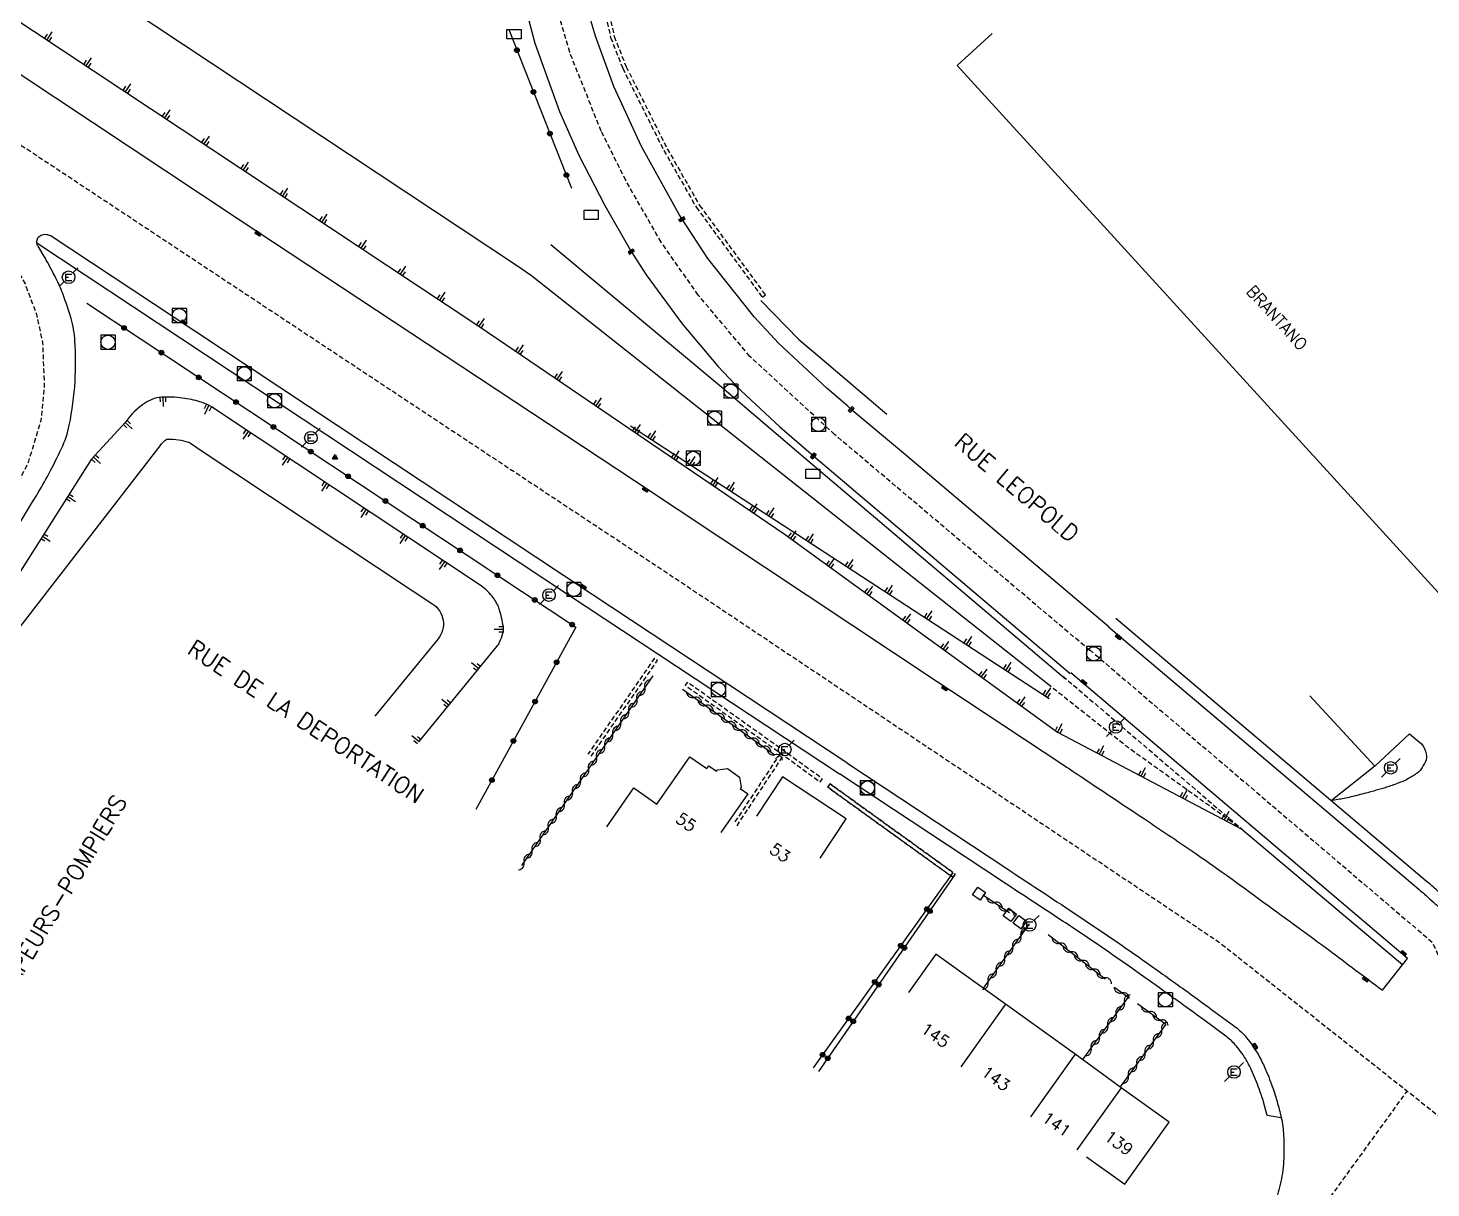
# Model space of a CAD drawing. Header units: millimetres. Extents: x 137000 to 138000, y 128000 to 129000.
# Drawn here: x 137702.5 to 137851.3, y 128394.3 to 128517.3 of the extents above; entities that cross this region are included whole.
import ezdxf
from ezdxf.enums import TextEntityAlignment as Align

# ---------------------------------------------------------------- set-up
doc = ezdxf.new("R2010")
doc.units = ezdxf.units.MM
doc.linetypes.add('DASHED', pattern=[0.75, 0.5, -0.25])
doc.layers.get('0').update_dxf_attribs({"linetype": 'CONTINUOUS'})
for name, color, linetype in [('w0001', 6, 'DASHED'), ('w0008', 7, 'CONTINUOUS'), ('w0100', 7, 'CONTINUOUS'), ('W0112', 1, 'DASHED'), ('w0211', 2, 'CONTINUOUS'), ('w0310', 3, 'CONTINUOUS'), ('w0322', 7, 'CONTINUOUS'), ('w0400', 7, 'CONTINUOUS'), ('w0420', 7, 'CONTINUOUS'), ('W0471', 7, 'CONTINUOUS'), ('w0851', 7, 'CONTINUOUS'), ('W0984', 7, 'CONTINUOUS'), ('w0989', 7, 'CONTINUOUS'), ('w0991', 7, 'CONTINUOUS'), ('W1102', 7, 'CONTINUOUS'), ('W1471', 7, 'CONTINUOUS')]:
    doc.layers.add(name, color=color, linetype=linetype)
doc.styles.get("Standard").update_dxf_attribs({"font": 'romans.shx', "width": 0.85})

# ---------------------------------------------------------------- blocks, each defined once
blk = doc.blocks.new('t310o')
at = {"color": 0, "linetype": 'Continuous'}
for centre, start, end in [((-0.5, 0.38), 216.8699, 323.1304), ((0.5, -0.37), 36.8699, 143.1303)]:
    blk.add_arc(centre, 0.625, start, end, dxfattribs=at)
blk = doc.blocks.new('t322o')
at = {"color": 0, "linetype": 'Continuous'}
for radius in [0.25, 0.15]:
    blk.add_circle((0, 0), radius, dxfattribs=at)
blk = doc.blocks.new('t211o')
at = {"color": 0, "linetype": 'Continuous'}
for p, q in [((-0.29, 0.5), (-0.29, 0)), ((0, 1), (0, 0)), ((0.29, 0.5), (0.29, 0))]:
    blk.add_line(p, q, dxfattribs=at)
blk = doc.blocks.new('T420')
for p, q in [((0.75, 0.75), (-0.75, 0.75)), ((-0.75, 0.75), (-0.75, -0.75)), ((0.75, 0.75), (0.75, -0.75)), ((0.75, -0.75), (-0.75, -0.75))]:
    blk.add_line(p, q)
blk.add_ellipse((0, 0), major_axis=(-0.53, 0.53), ratio=1, start_param=3.926991, end_param=10.210176)
blk = doc.blocks.new('T400')
for p, q in [((-0.15, 0.3), (0.15, 0.3)), ((-0.15, -0.25), (-0.15, 0.3)), ((-0.15, 0.15), (0.15, 0.15)), ((-0.15, 0), (0.15, 0)), ((0.15, 0.3), (0.15, -0.25)), ((-0.15, -0.15), (0.15, -0.15)), ((-0.15, -0.25), (-0.15, -0.3)), ((-0.15, -0.3), (0.15, -0.3)), ((0.15, -0.3), (0.15, -0.25))]:
    blk.add_line(p, q)
blk = doc.blocks.new('T471')
for p, q in [((-0.333334, 0.333334), (-0.333334, -0.333334)), ((-0.333334, 0.333334), (0.333334, 0.333334)), ((-0.333334, 0), (0, 0)), ((0.500001, 0.500001), (1.000002, 1.000002)), ((-0.500001, -0.500001), (-1.000002, -1.000002)), ((-0.333334, -0.333334), (0.333334, -0.333334))]:
    blk.add_line(p, q)
blk.add_ellipse((0, 0), major_axis=(0.471405, 0.471405), ratio=1, start_param=5.4977871438, end_param=11.780972451)
blk = doc.blocks.new('T1471')
at = {"color": 0, "linetype": 'Continuous', "flags": 128}
blk.add_lwpolyline([(-0.75, -0.5), (-0.75, 0.5), (0.75, 0.5), (0.75, -0.5), (-0.75, -0.5)], dxfattribs=at)
blk = doc.blocks.new('T851')
at = {"color": 0, "linetype": 'ByBlock', "lineweight": -2}
for p, q in [((-0.25, -0.15), (0, 0.32)), ((0, 0.32), (0.25, -0.15)), ((-0.25, -0.15), (0.25, -0.15))]:
    blk.add_line(p, q, dxfattribs=at)
for radius in [0.15, 0.05, 0.0333]:
    blk.add_circle((0, 0), radius, dxfattribs=at)
blk = doc.blocks.new('t112o')
at = {"color": 0, "linetype": 'Continuous'}
for p, q in [((-0.5, 0.5), (0.5, 0.5)), ((-0.5, -0.5), (-0.5, 0.5)), ((0.5, 0.5), (0.5, -0.5)), ((0.5, -0.5), (-0.5, -0.5))]:
    blk.add_line(p, q, dxfattribs=at)

msp = doc.modelspace()

# ---------------------------------------------------------------- linework, layer by layer
at = {"layer": 'w0001'}
msp.add_lwpolyline([(137815.1, 128451.32), (137788.02, 128474.22), (137779.03, 128482.51), (137773.56, 128489.01), (137769.61, 128494.62), (137765.87, 128501.16), (137763.26, 128506.39), (137759.92, 128514.76), (137757.47, 128523.04), (137751.51, 128543.91), (137741.8, 128574.7), (137730.12, 128610.85), (137726.6, 128621.74), (137725.43, 128627.77), (137717.74, 128645.89)], dxfattribs=at)
at = {"layer": 'w0001', "flags": 128}
for points in [[(138000, 128246.49), (137992.63, 128255.67), (137952.46, 128300.48), (137921.2, 128335.34), (137900.72, 128357.84), (137886.42, 128372.15), (137867.58, 128389.68), (137828.77, 128420.39), (137771.14, 128458.92), (137666.89, 128527.92), (137585.34, 128581.86), (137543.46, 128609.6)], [(137699, 128506.65), (137700.37, 128493.45), (137702.13, 128490.2), (137703.31, 128487.08), (137704, 128483.95), (137704.17, 128479.27), (137703.82, 128475.7), (137702.45, 128471.24), (137700.6, 128467.46), (137698.73, 128464.16), (137675.58, 128427.28), (137651.4, 128388.15), (137649.32, 128384.73), (137647.62, 128381.68), (137646.57, 128378.66), (137645.94, 128374.95), (137645.86, 128372.28), (137646.17, 128369.72), (137647.16, 128366.46), (137648.44, 128363.81), (137650.52, 128360.85), (137653.63, 128357.72), (137655.95, 128356.02), (137673.01, 128345.34), (137691.89, 128333.51), (137700.68, 128328), (137702.95, 128326.74), (137706.19, 128325.22), (137708.33, 128324.61), (137711.44, 128324.19), (137714.86, 128324.29), (137718.85, 128325.22), (137722.68, 128326.85), (137727.54, 128329.4), (137738.51, 128335.22), (137759.4, 128346.45), (137802.61, 128369.32), (137807.31, 128371.54)], [(137815.09, 128451.38), (137851.45, 128420.36), (137854.32, 128413.76), (137853.65, 128400.7)], [(137807.31, 128371.54), (137823.8, 128379.98), (137835.93, 128386.85), (137848.76, 128404.57)]]:
    msp.add_lwpolyline(points, dxfattribs=at)
at = {"layer": 'w0008', "flags": 128}
for points in [[(137545.35, 128615.81), (137566.2, 128602.01), (137602.98, 128577.66), (137643.38, 128550.91), (137682.23, 128525.29), (137724.74, 128497.11), (137766.79, 128469.34), (137798.91, 128448.02), (137801.8, 128446.13), (137812.33, 128439.15, -0.000625), (137814.73, 128437.56, -0.000243), (137820.89, 128433.45, -0.002939), (137826.03, 128429.98, -0.004223), (137829.57, 128427.51, -0.003185), (137829.72, 128427.4, -0.000066), (137837.3, 128421.88, -0.002571), (137840.45, 128419.56, -0.001413), (137846.15, 128415.28), (137848.81, 128418.65), (137813.07, 128448.93)], [(137650.74, 128383.29), (137665.08, 128406.32), (137678.75, 128428.92), (137690.5, 128447.18, 0.003509), (137696.41, 128456.5, 0.002912), (137703.37, 128467.8, 0.013764), (137704.66, 128470.06, 0.011952), (137706, 128472.72, 0.061372), (137706.83, 128475.21, 0.034015), (137707.44, 128479.87, 0.031502), (137707.43, 128484.14, 0.055271), (137707.01, 128486.53, 0.018989), (137706.13, 128489.17, 0.029732), (137705.41, 128490.79, 0.003265), (137704.39, 128492.72, 0.01357), (137704.13, 128493.17), (137703.51, 128494.19, -0.11623), (137703.4, 128494.52, -0.092454), (137703.44, 128494.95, -0.163296), (137703.63, 128495.21, -0.10159), (137704.09, 128495.43, -0.092375), (137704.4, 128495.44, -0.058173), (137704.79, 128495.33)], [(137817.1, 128453.83), (137837.62, 128436.46), (137850.04, 128425.96, -0.008657), (137851.15, 128424.99, -0.006504), (137852.59, 128423.65, -0.013371), (137853.51, 128422.72, -0.010153), (137854.67, 128421.43, -0.00995), (137855.56, 128420.36, -0.0083), (137856.58, 128419.04, -0.011036), (137857.76, 128417.38, -0.017968), (137858.43, 128416.32, -0.00695), (137859.25, 128414.86, -0.007756), (137859.94, 128413.53), (137863.3, 128406.86, 0.020174), (137863.57, 128406.37, 0.007032), (137864.44, 128404.99, 0.017813), (137865.37, 128403.66, 0.035943), (137865.9, 128403.05, 0.010297), (137866.61, 128402.38, 0.007568), (137867.6, 128401.5), (137869.52, 128399.85), (137874.43, 128395.63), (137873.96, 128392.38)], [(137868.99, 128401.71, 0.015147), (137867.4, 128403.25, -0.010297), (137866.73, 128403.89, -0.035943), (137866.31, 128404.37, -0.017813), (137865.43, 128405.63, -0.007032), (137864.58, 128406.98, -0.020174), (137864.35, 128407.39), (137860.99, 128414.06, 0.007756), (137860.28, 128415.42, 0.00695), (137859.45, 128416.91, 0.017968), (137858.74, 128418.04, 0.011036), (137857.53, 128419.74, 0.0083), (137856.48, 128421.1, 0.00995), (137855.56, 128422.2, 0.010153), (137854.37, 128423.52, 0.013371), (137853.4, 128424.5, 0.006504), (137851.94, 128425.86, 0.008657), (137850.8, 128426.86), (137838.39, 128437.36), (137817.86, 128454.72)], [(137838.44, 128446.51), (137845.35, 128439.03), (137849.03, 128442.48), (137850.3, 128441.4, -0.119052), (137850.8, 128440.37, -0.162797), (137850.71, 128439.53, -0.049279), (137850.22, 128438.7, -0.08317), (137849.82, 128438.3, -0.023224), (137848.85, 128437.69, -0.038488), (137848.23, 128437.4, -0.005863), (137847.01, 128436.95, -0.012892), (137846.45, 128436.76, -0.002291), (137845.37, 128436.45, -0.004067), (137844.76, 128436.28, -0.004415), (137844.58, 128436.23, -0.000447), (137842.8, 128435.78, -0.013831), (137842.09, 128435.63, -0.007307), (137840.72, 128435.38)], [(137789.31, 128439.41), (137806.5, 128428.04, 0.000715), (137809.28, 128426.21, -0.00053), (137813.02, 128423.75, -0.004206), (137817.24, 128420.91, -0.004208), (137821.41, 128418.01, -0.001689), (137825.17, 128415.32, -0.002217), (137828.02, 128413.25), (137830.36, 128411.54, -0.054411), (137831.57, 128410.43, -0.043272), (137832.79, 128408.76, -0.029743), (137833.52, 128407.39, -0.020453), (137834.38, 128405.29, -0.015659), (137834.97, 128403.48, -0.008424), (137835.2, 128402.63, -0.008424), (137835.41, 128401.76, -0.040849), (137835.66, 128399.9, -0.027638), (137835.66, 128397.13, -0.042148), (137835.31, 128394.68, -0.045937), (137834.6, 128392.51, -0.041001)], [(137835.41, 128401.76), (137833.91, 128402), (137833.53, 128403.45, 0.012473), (137833.07, 128404.82, 0.020453), (137832.26, 128406.81, 0.029743), (137831.61, 128408.04, 0.043272), (137830.52, 128409.51, 0.054411), (137829.53, 128410.42), (137827.2, 128412.13, 0.002217), (137824.36, 128414.19, 0.001689), (137820.6, 128416.88, 0.004208), (137816.46, 128419.77, 0.004206), (137812.26, 128422.59, 0.00053), (137808.51, 128425.05, -0.000715), (137805.74, 128426.88), (137788.55, 128438.25)]]:
    msp.add_lwpolyline(points, format="xyb", dxfattribs=at)
at = {"layer": 'w0008'}
for points in [[(137817.17, 128453.77), (137795.33, 128472.25), (137789.78, 128476.88), (137789.42, 128477.22), (137787.22, 128479.09), (137782.06, 128483.9), (137779.48, 128486.71), (137774.59, 128492.87), (137771.84, 128497.05), (137771.55, 128497.55), (137767.54, 128504.78), (137764.59, 128511.13), (137762.65, 128516.46), (137759.61, 128526.75)], [(137755.27, 128519.34), (137756.23, 128515.72), (137758.82, 128508.46), (137760.89, 128503.85), (137763.65, 128498.51), (137766.44, 128493.62), (137768.02, 128491.17), (137771.84, 128485.97), (137775.65, 128481.46), (137778.09, 128478.87), (137782.23, 128475.05), (137785.77, 128471.96), (137786.08, 128471.71), (137813.03, 128448.88)]]:
    msp.add_lwpolyline(points, dxfattribs=at)
at = {"layer": 'w0008', "flags": 128}
for points in [[(137789.31, 128439.41), (137762.3, 128457.25), (137720.14, 128485.17), (137704.79, 128495.33)], [(137703.4, 128494.55), (137759.78, 128457.23), (137788.55, 128438.25)], [(137831.23, 128432.36), (137848.3, 128417.98)]]:
    msp.add_lwpolyline(points, dxfattribs=at)
at = {"layer": 'w0100', "flags": 128}
for points in [[(137868.73, 128461.48), (137857.64, 128451.36), (137801.04, 128513.37), (137804.74, 128516.74)], [(137763.87, 128432.63), (137766.72, 128436.74), (137769.18, 128435.03), (137772.66, 128440.05), (137774.46, 128438.8), (137774.67, 128439.08), (137775.48, 128438.5), (137775.6, 128438.64), (137776.66, 128438.8), (137777.92, 128437.88), (137778.11, 128436.82), (137778.01, 128436.67), (137778.81, 128436.11), (137775.96, 128432)], [(137786.49, 128429.29), (137789.25, 128433.46), (137782.51, 128437.92), (137779.75, 128433.75)], [(137814.76, 128397.62), (137818.82, 128394.71), (137823.53, 128401.29), (137818.44, 128404.94), (137813.56, 128408.5), (137798.76, 128419.1), (137795.85, 128415.03)]]:
    msp.add_lwpolyline(points, dxfattribs=at)
at = {"layer": 'W0112'}
for points in [[(137761.39, 128529.69), (137764.26, 128516.32), (137765.54, 128513.06), (137769.91, 128504.34), (137773.36, 128498.3), (137780.38, 128488.74), (137780.38, 128488.74), (137780.38, 128488.74), (137780.38, 128488.74), (137780.38, 128488.74), (137780.38, 128488.74), (137780.38, 128488.74), (137780.38, 128488.74), (137780.38, 128488.74), (137780.38, 128488.74), (137780.38, 128488.74), (137780.38, 128488.74), (137780.38, 128488.74), (137780.38, 128488.74), (137780.38, 128488.74), (137780.38, 128488.74), (137780.38, 128488.74), (137780.38, 128488.74), (137780.38, 128488.74), (137780.38, 128488.74), (137780.38, 128488.74), (137780.38, 128488.74), (137780.38, 128488.74), (137780.38, 128488.74), (137780.38, 128488.74), (137780.38, 128488.74), (137780.38, 128488.74), (137780.38, 128488.74), (137780.38, 128488.74), (137780.38, 128488.74), (137780.38, 128488.74), (137780.38, 128488.74), (137780.38, 128488.74), (137780.38, 128488.74), (137780.38, 128488.74), (137780.38, 128488.74), (137780.38, 128488.74), (137780.38, 128488.74), (137780.38, 128488.74), (137780.38, 128488.74), (137780.38, 128488.74), (137780.38, 128488.74), (137780.38, 128488.74), (137780.38, 128488.74), (137780.38, 128488.74), (137780.38, 128488.74), (137780.38, 128488.74), (137780.38, 128488.74), (137780.38, 128488.74), (137780.38, 128488.74), (137780.38, 128488.74), (137780.38, 128488.74), (137780.38, 128488.74), (137780.38, 128488.74), (137780.38, 128488.74), (137780.38, 128488.74), (137780.38, 128488.74), (137780.38, 128488.74), (137780.38, 128488.74), (137780.38, 128488.74), (137780.38, 128488.74), (137780.38, 128488.74), (137780.38, 128488.74), (137780.38, 128488.74), (137780.38, 128488.74), (137780.38, 128488.74), (137780.38, 128488.74), (137780.38, 128488.74), (137780.38, 128488.74), (137780.38, 128488.74), (137780.38, 128488.74), (137780.38, 128488.74), (137780.38, 128488.74), (137780.38, 128488.74), (137780.38, 128488.74), (137780.38, 128488.74), (137780.38, 128488.74), (137780.38, 128488.74), (137780.38, 128488.74), (137780.38, 128488.74), (137780.38, 128488.74), (137780.38, 128488.74), (137780.38, 128488.74), (137780.38, 128488.74), (137780.38, 128488.74), (137780.38, 128488.74), (137780.38, 128488.74), (137780.38, 128488.74), (137780.38, 128488.74), (137780.38, 128488.74), (137780.38, 128488.74), (137780.38, 128488.74), (137780.38, 128488.74), (137780.38, 128488.74), (137780.38, 128488.74), (137780.38, 128488.74), (137780.38, 128488.74), (137780.38, 128488.74), (137780.38, 128488.74), (137780.38, 128488.74), (137780.38, 128488.74), (137780.38, 128488.74), (137780.38, 128488.74), (137780.38, 128488.74), (137780.38, 128488.74), (137780.38, 128488.74), (137780.38, 128488.74), (137780.38, 128488.74), (137780.38, 128488.74), (137780.38, 128488.74), (137780.38, 128488.74), (137780.38, 128488.74), (137780.38, 128488.74), (137780.38, 128488.74), (137780.38, 128488.74)], [(137761.78, 128529.77), (137764.64, 128516.44), (137765.91, 128513.22), (137770.26, 128504.53), (137773.7, 128498.52), (137780.7, 128488.98), (137780.38, 128488.74), (137780.38, 128488.74), (137780.38, 128488.74), (137780.38, 128488.74), (137780.38, 128488.74), (137780.38, 128488.74), (137780.38, 128488.74), (137780.38, 128488.74), (137780.38, 128488.74), (137780.38, 128488.74), (137780.38, 128488.74), (137780.38, 128488.74), (137780.38, 128488.74), (137780.38, 128488.74), (137780.38, 128488.74), (137780.38, 128488.74), (137780.38, 128488.74), (137780.38, 128488.74), (137780.38, 128488.74), (137780.38, 128488.74), (137780.38, 128488.74), (137780.38, 128488.74), (137780.38, 128488.74), (137780.38, 128488.74), (137780.38, 128488.74), (137780.38, 128488.74), (137780.38, 128488.74), (137780.38, 128488.74), (137780.38, 128488.74), (137780.38, 128488.74), (137780.38, 128488.74), (137780.38, 128488.74), (137780.38, 128488.74), (137780.38, 128488.74), (137780.38, 128488.74), (137780.38, 128488.74), (137780.38, 128488.74), (137780.38, 128488.74), (137780.38, 128488.74), (137780.38, 128488.74), (137780.38, 128488.74), (137780.38, 128488.74), (137780.38, 128488.74), (137780.38, 128488.74), (137780.38, 128488.74), (137780.38, 128488.74), (137780.38, 128488.74), (137780.38, 128488.74), (137780.38, 128488.74), (137780.38, 128488.74), (137780.38, 128488.74), (137780.38, 128488.74), (137780.38, 128488.74), (137780.38, 128488.74), (137780.38, 128488.74), (137780.38, 128488.74), (137780.38, 128488.74), (137780.38, 128488.74), (137780.38, 128488.74), (137780.38, 128488.74), (137780.38, 128488.74), (137780.38, 128488.74), (137780.38, 128488.74), (137780.38, 128488.74), (137780.38, 128488.74), (137780.38, 128488.74), (137780.38, 128488.74), (137780.38, 128488.74), (137780.38, 128488.74), (137780.38, 128488.74), (137780.38, 128488.74), (137780.38, 128488.74), (137780.38, 128488.74), (137780.38, 128488.74), (137780.38, 128488.74), (137780.38, 128488.74), (137780.38, 128488.74), (137780.38, 128488.74), (137780.38, 128488.74), (137780.38, 128488.74), (137780.38, 128488.74), (137780.38, 128488.74), (137780.38, 128488.74), (137780.38, 128488.74), (137780.38, 128488.74), (137780.38, 128488.74), (137780.38, 128488.74), (137780.38, 128488.74), (137780.38, 128488.74), (137780.38, 128488.74), (137780.38, 128488.74), (137780.38, 128488.74), (137780.38, 128488.74), (137780.38, 128488.74), (137780.38, 128488.74), (137780.38, 128488.74), (137780.38, 128488.74), (137780.38, 128488.74), (137780.38, 128488.74), (137780.38, 128488.74), (137780.38, 128488.74), (137780.38, 128488.74), (137780.38, 128488.74), (137780.38, 128488.74), (137780.38, 128488.74), (137780.38, 128488.74), (137780.38, 128488.74), (137780.38, 128488.74), (137780.38, 128488.74), (137780.38, 128488.74), (137780.38, 128488.74), (137780.38, 128488.74), (137780.38, 128488.74)]]:
    msp.add_lwpolyline(points, dxfattribs=at)
at = {"layer": 'W0112', "flags": 128}
for points in [[(137762.19, 128440.09), (137769.24, 128450.26), (137768.91, 128450.49), (137761.86, 128440.32)], [(137812.23, 128448.6), (137831.24, 128432.36), (137819.07, 128441.08), (137810.8, 128447.62)], [(137782.28, 128440.43), (137777.33, 128432.95)], [(137777.67, 128432.73), (137782.61, 128440.2)]]:
    msp.add_lwpolyline(points, dxfattribs=at)
for points in [[(137786.5, 128437.37), (137786.74, 128437.7), (137782.67, 128440.65), (137772.41, 128447.95), (137772.18, 128447.62), (137782.43, 128440.33)], [(137787.51, 128437.16), (137787.28, 128436.83), (137800.34, 128427.43), (137800.57, 128427.75)], [(137800.6, 128427.26), (137800.83, 128427.59), (137787.54, 128437.17), (137787.31, 128436.84)]]:
    msp.add_lwpolyline(points, close=True, dxfattribs=at)
at = {"layer": 'w0211', "flags": 128}
for points in [[(137810.8, 128447.62), (137755.88, 128491.06), (137754.27, 128492.15), (137704.15, 128525.38), (137651.92, 128560.6), (137588.69, 128601.91), (137584.54, 128595.56), (137647.73, 128554.28), (137699.93, 128519.08), (137750.05, 128485.86), (137752.27, 128484.35), (137782.69, 128463.68), (137811.67, 128442.65), (137831.24, 128432.36)], [(137845.35, 128439.03), (137840.72, 128435.38)]]:
    msp.add_lwpolyline(points, dxfattribs=at)
at = {"layer": 'w0211'}
for points in [[(137812.53, 128448.29), (137785.2, 128471.43), (137776.05, 128479.2), (137757.92, 128494.34), (137757.92, 128494.34), (137757.92, 128494.34), (137757.92, 128494.34), (137757.92, 128494.34), (137757.92, 128494.34), (137757.92, 128494.34), (137757.92, 128494.34), (137757.92, 128494.34), (137757.92, 128494.34), (137757.92, 128494.34), (137757.92, 128494.34), (137757.92, 128494.34), (137757.92, 128494.34), (137757.92, 128494.34), (137757.92, 128494.34), (137757.92, 128494.34), (137757.92, 128494.34), (137757.92, 128494.34), (137757.92, 128494.34), (137757.92, 128494.34), (137757.92, 128494.34), (137757.92, 128494.34), (137757.92, 128494.34), (137757.92, 128494.34), (137757.92, 128494.34), (137757.92, 128494.34), (137757.92, 128494.34), (137757.92, 128494.34), (137757.92, 128494.34), (137757.92, 128494.34), (137757.92, 128494.34), (137757.92, 128494.34), (137757.92, 128494.34), (137757.92, 128494.34), (137757.92, 128494.34), (137757.92, 128494.34), (137757.92, 128494.34), (137757.92, 128494.34), (137757.92, 128494.34), (137757.92, 128494.34), (137757.92, 128494.34), (137757.92, 128494.34), (137757.92, 128494.34), (137757.92, 128494.34), (137757.92, 128494.34), (137757.92, 128494.34), (137757.92, 128494.34), (137757.92, 128494.34), (137757.92, 128494.34), (137757.92, 128494.34), (137757.92, 128494.34), (137757.92, 128494.34), (137757.92, 128494.34), (137757.92, 128494.34), (137757.92, 128494.34), (137757.92, 128494.34), (137757.92, 128494.34), (137757.92, 128494.34), (137757.92, 128494.34), (137757.92, 128494.34), (137757.92, 128494.34), (137757.92, 128494.34), (137757.92, 128494.34), (137757.92, 128494.34), (137757.92, 128494.34), (137757.92, 128494.34), (137757.92, 128494.34), (137757.92, 128494.34), (137757.92, 128494.34), (137757.92, 128494.34), (137757.92, 128494.34), (137757.92, 128494.34), (137757.92, 128494.34), (137757.92, 128494.34), (137757.92, 128494.34), (137757.92, 128494.34), (137757.92, 128494.34), (137757.92, 128494.34), (137757.92, 128494.34), (137757.92, 128494.34), (137757.92, 128494.34), (137757.92, 128494.34), (137757.92, 128494.34), (137757.92, 128494.34), (137757.92, 128494.34), (137757.92, 128494.34), (137757.92, 128494.34), (137757.92, 128494.34), (137757.92, 128494.34), (137757.92, 128494.34), (137757.92, 128494.34), (137757.92, 128494.34), (137757.92, 128494.34), (137757.92, 128494.34), (137757.92, 128494.34), (137757.92, 128494.34), (137757.92, 128494.34), (137757.92, 128494.34), (137757.92, 128494.34), (137757.92, 128494.34), (137757.92, 128494.34), (137757.92, 128494.34), (137757.92, 128494.34), (137757.92, 128494.34), (137757.92, 128494.34), (137757.92, 128494.34), (137757.92, 128494.34), (137757.92, 128494.34), (137757.92, 128494.34), (137757.92, 128494.34), (137757.92, 128494.34), (137757.92, 128494.34), (137757.92, 128494.34), (137757.92, 128494.34), (137757.92, 128494.34), (137757.92, 128494.34)], [(137780.2, 128488.43), (137784.24, 128484.31), (137786.45, 128482.42), (137793.55, 128476.39), (137793.55, 128476.39), (137793.55, 128476.39), (137793.55, 128476.39), (137793.55, 128476.39), (137793.55, 128476.39), (137793.55, 128476.39), (137793.55, 128476.39), (137793.55, 128476.39), (137793.55, 128476.39), (137793.55, 128476.39), (137793.55, 128476.39), (137793.55, 128476.39), (137793.55, 128476.39), (137793.55, 128476.39), (137793.55, 128476.39), (137793.55, 128476.39), (137793.55, 128476.39), (137793.55, 128476.39), (137793.55, 128476.39), (137793.55, 128476.39), (137793.55, 128476.39), (137793.55, 128476.39), (137793.55, 128476.39), (137793.55, 128476.39), (137793.55, 128476.39), (137793.55, 128476.39), (137793.55, 128476.39), (137793.55, 128476.39), (137793.55, 128476.39), (137793.55, 128476.39), (137793.55, 128476.39), (137793.55, 128476.39), (137793.55, 128476.39), (137793.55, 128476.39), (137793.55, 128476.39), (137793.55, 128476.39), (137793.55, 128476.39), (137793.55, 128476.39), (137793.55, 128476.39), (137793.55, 128476.39), (137793.55, 128476.39), (137793.55, 128476.39), (137793.55, 128476.39), (137793.55, 128476.39), (137793.55, 128476.39), (137793.55, 128476.39), (137793.55, 128476.39), (137793.55, 128476.39), (137793.55, 128476.39), (137793.55, 128476.39), (137793.55, 128476.39), (137793.55, 128476.39), (137793.55, 128476.39), (137793.55, 128476.39), (137793.55, 128476.39), (137793.55, 128476.39), (137793.55, 128476.39), (137793.55, 128476.39), (137793.55, 128476.39), (137793.55, 128476.39), (137793.55, 128476.39), (137793.55, 128476.39), (137793.55, 128476.39), (137793.55, 128476.39), (137793.55, 128476.39), (137793.55, 128476.39), (137793.55, 128476.39), (137793.55, 128476.39), (137793.55, 128476.39), (137793.55, 128476.39), (137793.55, 128476.39), (137793.55, 128476.39), (137793.55, 128476.39), (137793.55, 128476.39), (137793.55, 128476.39), (137793.55, 128476.39), (137793.55, 128476.39), (137793.55, 128476.39), (137793.55, 128476.39), (137793.55, 128476.39), (137793.55, 128476.39), (137793.55, 128476.39), (137793.55, 128476.39), (137793.55, 128476.39), (137793.55, 128476.39), (137793.55, 128476.39), (137793.55, 128476.39), (137793.55, 128476.39), (137793.55, 128476.39), (137793.55, 128476.39), (137793.55, 128476.39), (137793.55, 128476.39), (137793.55, 128476.39), (137793.55, 128476.39), (137793.55, 128476.39), (137793.55, 128476.39), (137793.55, 128476.39), (137793.55, 128476.39), (137793.55, 128476.39), (137793.55, 128476.39), (137793.55, 128476.39), (137793.55, 128476.39), (137793.55, 128476.39), (137793.55, 128476.39), (137793.55, 128476.39), (137793.55, 128476.39), (137793.55, 128476.39), (137793.55, 128476.39), (137793.55, 128476.39), (137793.55, 128476.39), (137793.55, 128476.39), (137793.55, 128476.39), (137793.55, 128476.39), (137793.55, 128476.39), (137793.55, 128476.39), (137793.55, 128476.39)], [(137766.36, 128475.14), (137766.36, 128475.14), (137766.36, 128475.14), (137766.36, 128475.14), (137766.36, 128475.14), (137766.36, 128475.14), (137766.36, 128475.14), (137766.36, 128475.14), (137766.36, 128475.14), (137766.36, 128475.14), (137766.36, 128475.14), (137766.36, 128475.14), (137766.36, 128475.14), (137766.36, 128475.14), (137766.36, 128475.14), (137766.36, 128475.14), (137766.36, 128475.14), (137766.36, 128475.14), (137789.24, 128460.24), (137810.8, 128446.24)]]:
    msp.add_lwpolyline(points, dxfattribs=at)
at = {"layer": 'w0211', "flags": 128}
for points in [[(137743.96, 128441.66), (137752.19, 128451.72, 0.065492), (137752.48, 128452.19, 0.034892), (137752.84, 128453.16, 0.110398), (137752.88, 128453.84, 0.03884), (137752.44, 128455.7, 0.087157), (137751.79, 128456.93, 0.068994), (137750.53, 128458.16), (137723.2, 128476.3), (137721.98, 128477.12, 0.045898), (137720.92, 128477.6, 0.047225), (137719.08, 128478.05, 0.040684), (137716.88, 128478.19, 0.140411), (137714.9, 128477.58, 0.098535), (137712.81, 128475.55), (137709.14, 128471.56), (137690.68, 128442.49)], [(137691.57, 128440.9), (137716.47, 128473.03, -0.082627), (137717.16, 128473.74, -0.035055), (137718.43, 128473.65, -0.047225), (137719.46, 128473.4, -0.030787), (137719.68, 128473.31), (137720.73, 128472.6), (137743.22, 128457.68), (137745.4, 128456.23, -0.44369), (137745.96, 128452.56), (137739.24, 128444.35)]]:
    msp.add_lwpolyline(points, format="xyb", dxfattribs=at)
at = {"layer": 'w0310', "flags": 128}
for points in [[(137768.75, 128448.61), (137754.81, 128428.51)], [(137771.89, 128447.21), (137781.68, 128440.25)], [(137803.74, 128425.4), (137806.58, 128423.53)], [(137808.67, 128422.31), (137803.79, 128415.5)], [(137810.69, 128421.18), (137816.72, 128416.49)], [(137814.36, 128407.92), (137819.17, 128414.51), (137817.77, 128415.54)], [(137820.15, 128413.88), (137823.18, 128411.7), (137818.31, 128405.03)]]:
    msp.add_lwpolyline(points, dxfattribs=at)
at = {"layer": 'w0322'}
for points in [[(137753.45, 128517.18), (137753.45, 128517.18), (137753.45, 128517.18), (137753.45, 128517.18), (137753.45, 128517.18), (137753.45, 128517.18), (137753.45, 128517.18), (137753.45, 128517.18), (137753.45, 128517.18), (137753.45, 128517.18), (137753.45, 128517.18), (137753.45, 128517.18), (137753.45, 128517.18), (137753.45, 128517.18), (137753.45, 128517.18), (137753.45, 128517.18), (137753.45, 128517.18), (137753.45, 128517.18), (137753.45, 128517.18), (137760.12, 128500.33)], [(137753.45, 128517.18), (137753.45, 128517.18), (137753.45, 128517.18), (137753.45, 128517.18), (137753.45, 128517.18), (137753.45, 128517.18), (137753.45, 128517.18), (137753.45, 128517.18), (137753.45, 128517.18), (137753.45, 128517.18), (137753.45, 128517.18), (137753.45, 128517.18), (137753.45, 128517.18), (137753.45, 128517.18), (137753.45, 128517.18), (137753.45, 128517.18), (137753.45, 128517.18), (137753.45, 128517.18), (137753.45, 128517.18), (137753.45, 128517.18), (137753.45, 128517.18), (137753.45, 128517.18), (137753.45, 128517.18), (137753.45, 128517.18), (137753.45, 128517.18), (137753.45, 128517.18), (137753.45, 128517.18), (137753.45, 128517.18), (137753.45, 128517.18), (137753.45, 128517.18), (137753.45, 128517.18), (137753.45, 128517.18), (137753.45, 128517.18), (137753.45, 128517.18), (137753.45, 128517.18), (137753.45, 128517.18), (137753.45, 128517.18), (137753.45, 128517.18), (137753.45, 128517.18), (137753.45, 128517.18), (137753.45, 128517.18), (137753.45, 128517.18), (137753.45, 128517.18), (137753.45, 128517.18), (137753.45, 128517.18), (137753.45, 128517.18), (137753.45, 128517.18), (137753.45, 128517.18), (137753.45, 128517.18), (137753.45, 128517.18), (137753.45, 128517.18), (137753.45, 128517.18), (137753.45, 128517.18), (137753.45, 128517.18), (137753.45, 128517.18), (137753.45, 128517.18), (137753.45, 128517.18), (137753.45, 128517.18), (137753.45, 128517.18), (137753.45, 128517.18), (137753.45, 128517.18), (137753.45, 128517.18), (137753.45, 128517.18), (137753.45, 128517.18), (137753.45, 128517.18), (137753.45, 128517.18), (137753.45, 128517.18), (137753.45, 128517.18), (137753.45, 128517.18), (137753.45, 128517.18), (137753.45, 128517.18), (137753.45, 128517.18), (137753.45, 128517.18), (137753.45, 128517.18), (137753.45, 128517.18), (137753.45, 128517.18), (137753.45, 128517.18), (137753.45, 128517.18), (137753.45, 128517.18), (137753.45, 128517.18), (137753.45, 128517.18), (137753.45, 128517.18), (137753.45, 128517.18), (137753.45, 128517.18), (137753.45, 128517.18), (137753.45, 128517.18), (137753.45, 128517.18), (137753.45, 128517.18), (137753.45, 128517.18), (137753.45, 128517.18), (137753.45, 128517.18), (137753.45, 128517.18), (137753.45, 128517.18), (137753.45, 128517.18), (137753.45, 128517.18), (137753.45, 128517.18), (137753.45, 128517.18), (137753.45, 128517.18), (137753.45, 128517.18), (137753.45, 128517.18), (137753.45, 128517.18)]]:
    msp.add_lwpolyline(points, dxfattribs=at)
at = {"layer": 'w0322', "flags": 128}
for points in [[(137708.68, 128488.14), (137760.58, 128453.79), (137749.96, 128434.46)], [(137800.57, 128427.75), (137785.75, 128407.05)], [(137800.83, 128427.59), (137786.32, 128406.66)]]:
    msp.add_lwpolyline(points, dxfattribs=at)
at = {"layer": 'W1102', "flags": 128}
for points in [[(137806.16, 128413.8), (137801.42, 128407.17)], [(137813.56, 128408.5), (137808.82, 128401.87)], [(137818.44, 128404.94), (137813.73, 128398.35)]]:
    msp.add_lwpolyline(points, dxfattribs=at)

# ---------------------------------------------------------------- block references
at = {"layer": 'W0112'}
for p, rotation in [((137803.34, 128425.52), 145.6279662952768), ((137806.62, 128423.27), 142.746318134049), ((137807.67, 128422.5), 144.2439113297452)]:
    msp.add_blockref('t112o', p, dxfattribs=dict(at, rotation=rotation))
at = {"layer": 'w0211'}
for p, rotation in [((137704.43, 128516.09), 326.4604025047534), ((137708.6, 128513.33), 326.4604025047603), ((137712.77, 128510.57), 326.4604025047534), ((137716.94, 128507.81), 326.4604025047603), ((137721.1, 128505.04), 326.4604025047534), ((137725.27, 128502.28), 326.4604025047534), ((137729.44, 128499.52), 326.4604025047534), ((137733.61, 128496.76), 326.4604025047534), ((137737.77, 128493.99), 326.4604025047534), ((137741.94, 128491.23), 326.4604025047534), ((137746.11, 128488.47), 326.4604025047696), ((137750.27, 128485.7), 325.8023069728388), ((137754.41, 128482.89), 325.8023069728264), ((137758.54, 128480.08), 325.8023069728052), ((137716.77, 128478.18), 182.645187502013), ((137721.65, 128477.29), 153.740315048554), ((137762.68, 128477.27), 325.8023069727815), ((137712.76, 128475.49), 227.4384478606872), ((137725.83, 128474.55), 146.4331919307902), ((137766.82, 128474.46), 325.8023069728302), ((137768.46, 128473.77), 326.9204308881201), ((137709.38, 128471.81), 228.428282437363), ((137730, 128471.79), 146.4331919308938), ((137770.95, 128471.65), 325.8023069729643), ((137772.64, 128471.04), 326.9204308881201), ((137734.16, 128469.03), 146.4331919308938), ((137775.09, 128468.84), 325.8023069728617), ((137776.83, 128468.32), 326.9204308881201), ((137706.65, 128467.63), 237.5816446176439), ((137779.22, 128466.03), 325.8023069729263), ((137738.33, 128466.26), 146.4331919308938), ((137781.02, 128465.59), 326.9204308881201), ((137783.34, 128463.2), 324.0381450059641), ((137703.97, 128463.41), 237.5816446176319), ((137742.49, 128463.5), 146.4331919308938), ((137785.21, 128462.86), 326.9204308881201), ((137787.39, 128460.26), 324.0381450059559), ((137789.4, 128460.13), 327.0195191200602), ((137746.66, 128460.73), 146.4331919308938), ((137791.44, 128457.33), 324.0381450060581), ((137793.6, 128457.41), 327.0195191200602), ((137795.48, 128454.39), 324.0381450058489), ((137797.79, 128454.69), 327.0195191200602), ((137752.9, 128453.57), 89.00255374273672), ((137799.53, 128451.46), 324.0381450059562), ((137801.99, 128451.96), 327.0195191200602), ((137750.29, 128449.4), 50.72757262599049), ((137803.58, 128448.52), 324.0381450059459), ((137806.18, 128449.24), 327.0195191200602), ((137747.13, 128445.53), 50.72757262605175), ((137807.63, 128445.58), 324.0381450060713), ((137810.38, 128446.52), 327.0195191200602), ((137811.67, 128442.65), 332.2660505887462), ((137743.96, 128441.66), 50.72757262605175), ((137816.1, 128440.32), 332.2660505891777), ((137820.52, 128437.99), 332.2660505891112), ((137824.95, 128435.67), 332.2660505881578), ((137829.37, 128433.34), 332.266050590378)]:
    msp.add_blockref('t211o', p, dxfattribs=dict(at, rotation=rotation))
at = {"layer": 'w0310'}
for p, rotation in [((137767.89, 128447.38), 235.2582558354474), ((137767.04, 128446.14), 235.2582558354474), ((137773.11, 128446.34), 324.5703589330198), ((137774.34, 128445.48), 324.5703589330198), ((137765.33, 128443.68), 235.2582558354474), ((137766.18, 128444.91), 235.2582558354474), ((137775.56, 128444.61), 324.5703589330198), ((137764.47, 128442.45), 235.2582558354474), ((137776.78, 128443.74), 324.5703589330198), ((137778, 128442.87), 324.5703589330198), ((137763.62, 128441.21), 235.2582558354474), ((137779.23, 128442), 324.5703589330198), ((137780.45, 128441.13), 324.5703589330198), ((137762.76, 128439.98), 235.2582558354474), ((137781.67, 128440.26), 324.5703589330198), ((137761.91, 128438.75), 235.2582558354474), ((137760.2, 128436.28), 235.2582558354474), ((137761.05, 128437.52), 235.2582558354474), ((137759.34, 128435.05), 235.2582558354474), ((137758.49, 128433.82), 235.2582558354474), ((137757.63, 128432.59), 235.2582558354474), ((137756.78, 128431.35), 235.2582558354474), ((137755.07, 128428.89), 235.2582558354474), ((137755.92, 128430.12), 235.2582558354474), ((137804.99, 128424.58), 326.7173940759242), ((137806.25, 128423.75), 326.7173940759242), ((137806.92, 128419.87), 234.4025933675462), ((137807.79, 128421.09), 234.4025933675462), ((137811.87, 128420.26), 322.1305767202002), ((137806.05, 128418.65), 234.4025933675462), ((137813.05, 128419.34), 322.1305767202002), ((137805.17, 128417.43), 234.4025933675462), ((137814.24, 128418.42), 322.1305767202002), ((137815.42, 128417.5), 322.1305767202002), ((137804.3, 128416.21), 234.4025933675462), ((137816.61, 128416.58), 322.1305767202002), ((137818.49, 128415.01), 143.6287474132313), ((137818.78, 128413.98), 53.85298721959256), ((137817.9, 128412.76), 53.85298721959256), ((137821.37, 128413), 324.2433298197075), ((137817.01, 128411.55), 53.85298721959256), ((137822.59, 128412.12), 324.2433298197075), ((137822.72, 128411.07), 233.8529872196627), ((137816.13, 128410.34), 53.85298721959256), ((137821.84, 128409.86), 233.8529872196627), ((137815.24, 128409.13), 53.85298721959256), ((137820.95, 128408.65), 233.8529872196627), ((137820.07, 128407.44), 233.8529872196627), ((137819.18, 128406.23), 233.8529872196627)]:
    msp.add_blockref('t310o', p, dxfattribs=dict(at, rotation=rotation))
at = {"layer": 'w0322'}
for p, rotation in [((137754.32, 128514.98), 291.5931242708661), ((137756.07, 128510.56), 291.5931242708661), ((137757.82, 128506.14), 291.5931242708661), ((137759.57, 128501.73), 291.5931242708661), ((137712.64, 128485.52), 326.498100002462), ((137716.6, 128482.9), 326.498100002462), ((137720.56, 128480.28), 326.498100002462), ((137724.52, 128477.66), 326.498100002462), ((137728.48, 128475.03), 326.498100002462), ((137732.45, 128472.41), 326.498100002462), ((137736.41, 128469.79), 326.498100002462), ((137740.37, 128467.17), 326.498100002462), ((137744.33, 128464.55), 326.498100002462), ((137748.29, 128461.93), 326.498100002462), ((137752.25, 128459.3), 326.498100002462), ((137756.21, 128456.68), 326.498100002462), ((137760.17, 128454.06), 326.498100002462), ((137758.53, 128450.06), 241.1904740947682), ((137756.24, 128445.9), 241.1904740947682), ((137753.95, 128441.73), 241.1904740947682), ((137751.67, 128437.57), 241.1904740947682), ((137797.81, 128423.89), 234.4025933675047), ((137798.13, 128423.68), 235.25825583545), ((137795.04, 128420.02), 234.4025933675047), ((137795.42, 128419.78), 235.25825583545), ((137792.28, 128416.16), 234.4025933675047), ((137792.71, 128415.88), 235.25825583545), ((137789.51, 128412.3), 234.4025933675047), ((137790, 128411.97), 235.25825583545), ((137786.75, 128408.44), 234.4025933675047), ((137787.3, 128408.07), 235.25825583545)]:
    msp.add_blockref('t322o', p, dxfattribs=dict(at, rotation=rotation))
at = {"layer": 'w0400'}
for p, rotation in [((137771.84, 128497.05), 120.7513914311889), ((137726.84, 128495.54), 236.2393728835229), ((137766.44, 128493.62), 302.7734640946134), ((137718.99, 128486.1), 56.48733216073248), ((137789.78, 128476.88), 136.1308810960394), ((137785.77, 128471.96), 321.524150807861), ((137767.95, 128468.39), 236.5794152464549), ((137761.36, 128458.05), 56.49254442938754), ((137818.13, 128452.76), 229.7642627415606), ((137799.69, 128447.32), 236.3769960518591), ((137814.47, 128447.94), 229.7232513302243), ((137848.39, 128419.2), 49.72325133024151), ((137844.37, 128416.44), 53.07896980868288), ((137832.61, 128409.32), 34.09867839025505)]:
    msp.add_blockref('T400', p, dxfattribs=dict(at, rotation=rotation))
at = {"layer": 'w0420'}
for p in [(137718.5, 128486.83), (137710.93, 128484), (137725.39, 128480.66), (137777.02, 128478.82), (137728.59, 128477.8), (137775.29, 128475.95), (137786.31, 128475.29), (137773.02, 128471.69), (137760.36, 128457.79), (137815.51, 128450.97), (137775.69, 128447.16), (137791.5, 128436.74), (137791.52, 128436.73), (137823.12, 128414.27)]:
    msp.add_blockref('T420', p, dxfattribs=at)
at = {"layer": 'W0471'}
for p in [(137706.75, 128490.9), (137732.46, 128473.88), (137757.72, 128457.19), (137817.86, 128443.2), (137782.74, 128440.81), (137847.03, 128438.87), (137808.71, 128422.21), (137830.4, 128406.61)]:
    msp.add_blockref('T471', p, dxfattribs=at)
at = {"layer": 'w0851'}
msp.add_blockref('T851', (137735.02, 128471.78), dxfattribs=at)
at = {"layer": 'W1471'}
for p in [(137754.01, 128516.67), (137762.2, 128497.52), (137785.71, 128470.04)]:
    msp.add_blockref('T1471', p, dxfattribs=at)

# ---------------------------------------------------------------- texts
at = {"layer": 'W0984'}
msp.add_text('BRANTANO', height=1.25, rotation=312.3888, dxfattribs=at).set_placement((137834.95, 128486.6), align=Align.MIDDLE)
at = {"layer": 'w0989'}
for s, rotation, p in [('RUE LEOPOLD', 319.784, (137807.36, 128468.59)), ('RUE DE LA DEPORTATION', 326.6492, (137731.94, 128443.77)), ('RUE DES SAPEURS-POMPIERS', 58.8389, (137703.03, 128420.46))]:
    msp.add_text(s, height=1.75, rotation=rotation, dxfattribs=at).set_placement(p, align=Align.MIDDLE)
at = {"layer": 'w0991'}
for s, rotation, p in [('55', 325.2583, (137772.28, 128433.1)), ('53', 325.2583, (137782.24, 128429.86)), ('145', 324.4026, (137798.71, 128410.52)), ('143', 324.4026, (137805.12, 128405.93)), ('141', 324.4026, (137811.57, 128401.08)), ('139', 324.4026, (137818.17, 128399.1))]:
    msp.add_text(s, height=1.25, rotation=rotation, dxfattribs=at).set_placement(p, align=Align.MIDDLE)

doc.saveas('drawing.dxf')
